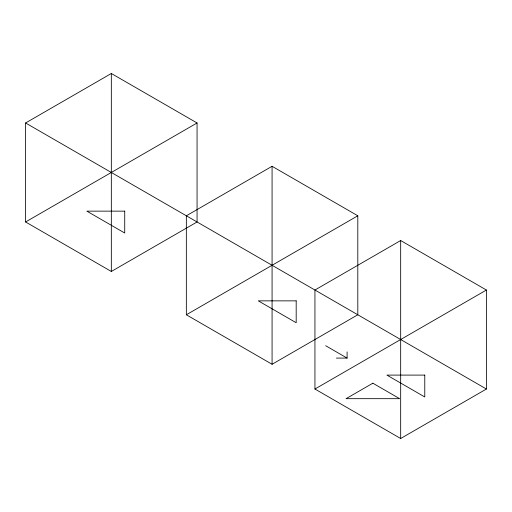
<?xml version="1.0" encoding="UTF-8"?>
<svg xmlns="http://www.w3.org/2000/svg" width="512" height="512" viewBox="0 0 512 512"><rect width="100%" height="100%" fill="white"/><g stroke="black" fill="none" stroke-linecap="round" stroke-linejoin="round"><path stroke-width="0.77" d="M25.6 122.976L111.328 73.485L197.062 122.976L197.062 221.971L111.328 271.469L25.6 221.971L25.6 122.976L486.4 389.024L486.4 290.029L400.672 240.531L314.938 290.029L314.938 389.024L400.672 438.515L486.4 389.024M25.6 221.971L197.062 122.976M272.077 166.285L186.342 215.782L186.342 314.778L272.077 364.275L357.805 314.778L357.805 215.782L272.077 166.285L272.077 364.275M186.342 314.778L357.805 215.782M314.938 389.024L486.4 290.029M336.371 358.086L347.091 358.086L347.091 351.898M325.658 345.715L347.091 358.086M400.672 240.531L400.672 438.515M111.328 73.485L111.328 271.469M372.851 383.206L346.054 398.675L399.642 398.675L372.851 383.206M124.723 211.142L86.835 211.142L124.723 233.018L124.723 211.142M296.186 300.858L258.298 300.858L296.186 322.733L296.186 300.858M424.781 375.098L386.893 375.098L424.781 396.973L424.781 375.098"/></g></svg>
